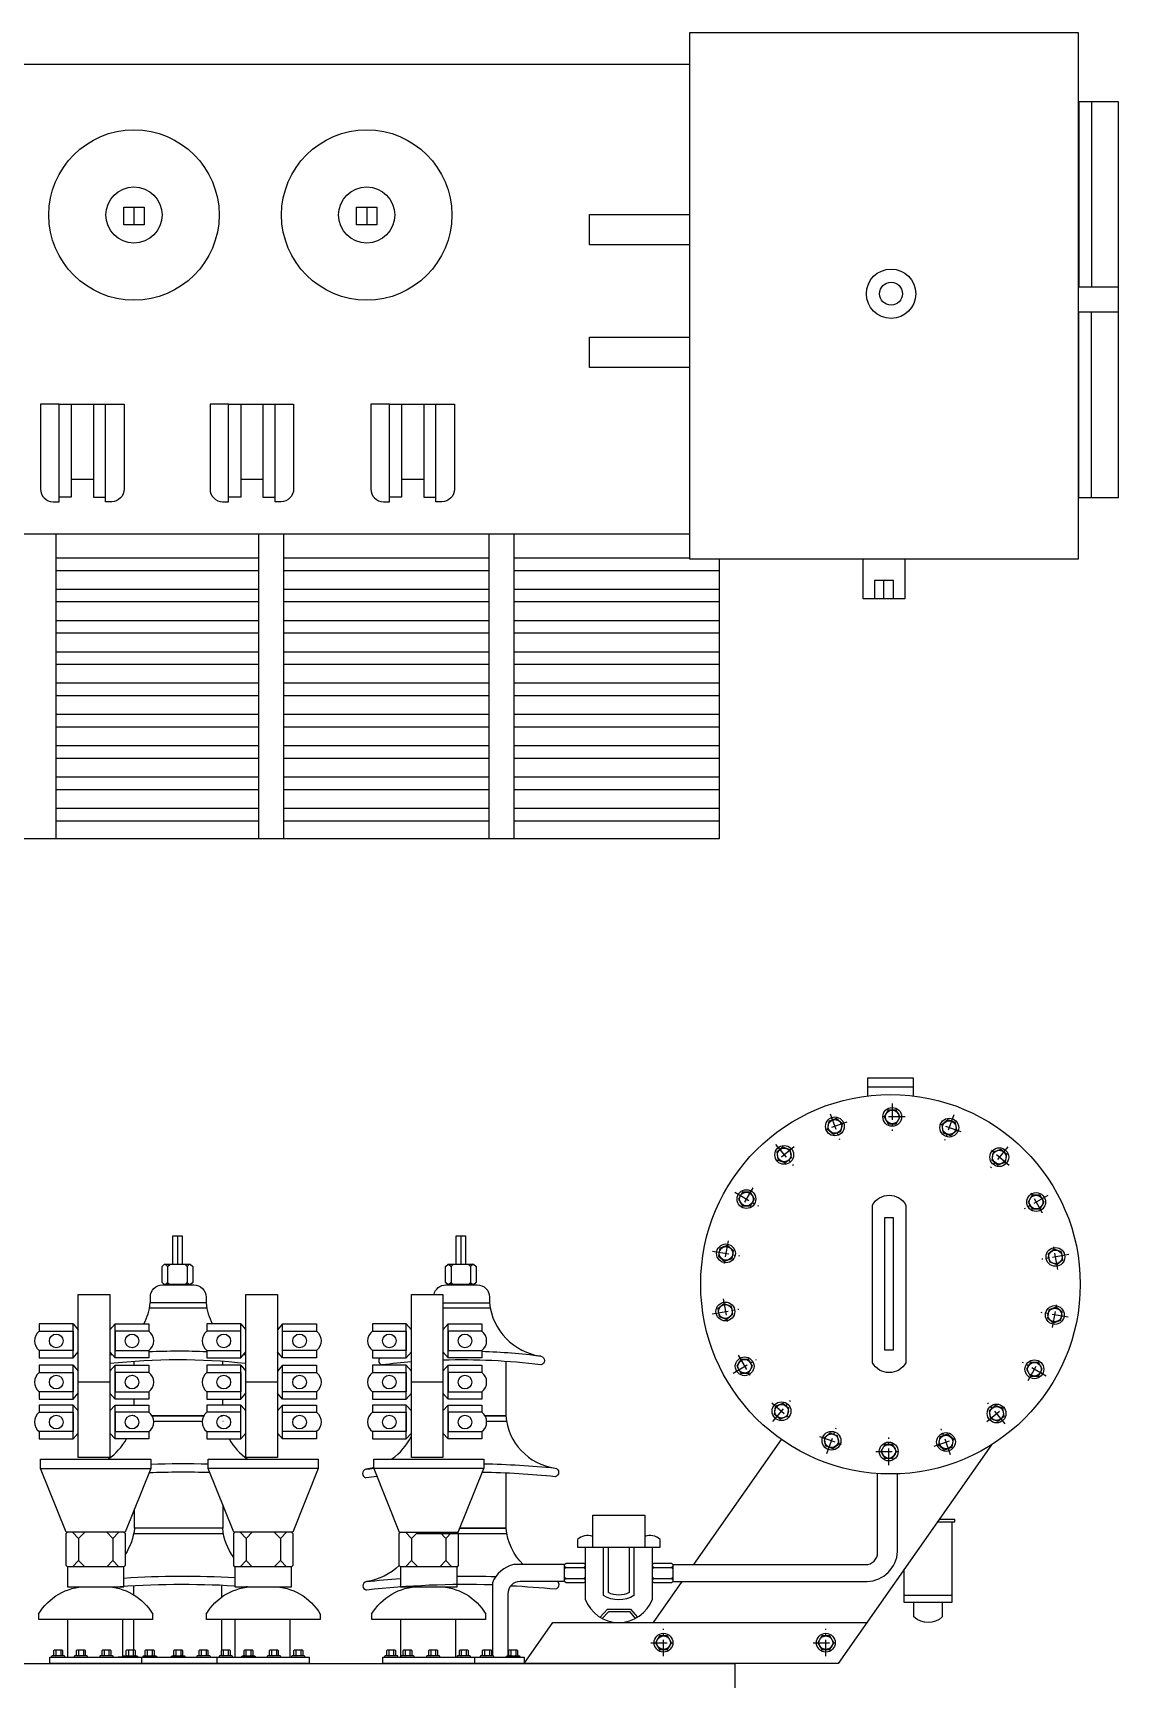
# Model space of a CAD drawing. Header units: millimetres. Extents: x 20927 to 53748, y 38421 to 54891.
# Drawn here: x 36371 to 37422, y 40351 to 41946 of the extents above; entities that cross this region are included whole.
import ezdxf

# ---------------------------------------------------------------- set-up
doc = ezdxf.new("R2010")
doc.units = ezdxf.units.MM
doc.linetypes.add('CENTERX2', pattern=[101.6, 63.5, -12.7, 12.7, -12.7])
doc.layers.add('DETAIL', color=4, linetype='Continuous')
doc.layers.add('TRANS', color=2, linetype='Continuous')

msp = doc.modelspace()

# ---------------------------------------------------------------- linework, layer by layer
at = {"layer": 'DETAIL', "ltscale": 0.25}
for p, q in [((37383.8, 41879.5), (37383.8, 41699.6)), ((37396, 41879.5), (37396, 41699.6)), ((37421.7, 41699.6), (37383.3, 41699.6)), ((37421.7, 41675.4), (37383.3, 41675.4)), ((37383.8, 41495.5), (37383.8, 41675.4)), ((37396, 41495.5), (37396, 41675.4)), ((36396, 41586.5), (36441, 41586.5)), ((36560.1, 41586.5), (36605.2, 41586.5)), ((36715.9, 41586.5), (36760.9, 41586.5)), ((36393.3, 41165.4), (36393.3, 41460.7)), ((36589.5, 41165.4), (36589.5, 41460.7)), ((36613.8, 41165.4), (36613.8, 41460.7)), ((36812.4, 41165.4), (36812.4, 41460.7)), ((36836.7, 41165.4), (36836.7, 41460.7)), ((36393.3, 41437.5), (36589.5, 41437.5)), ((36613.8, 41437.5), (36812.4, 41437.5)), ((36836.7, 41437.5), (37006.6, 41437.5)), ((36393.3, 41425.4), (36589.5, 41425.4)), ((36613.8, 41425.4), (36812.4, 41425.4)), ((36836.7, 41425.4), (37035.2, 41425.4)), ((37194.9, 41397.8), (37194.9, 41415.6)), ((36393.3, 41407.2), (36589.5, 41407.2)), ((36393.3, 41395.1), (36589.5, 41395.1)), ((36613.8, 41407.2), (36812.4, 41407.2)), ((36613.8, 41395.1), (36812.4, 41395.1)), ((36836.7, 41407.2), (37035.2, 41407.2)), ((36836.7, 41395.1), (37035.2, 41395.1)), ((36393.3, 41376.9), (36589.5, 41376.9)), ((36393.3, 41364.8), (36589.5, 41364.8)), ((36613.8, 41376.9), (36812.4, 41376.9)), ((36613.8, 41364.8), (36812.4, 41364.8)), ((36836.7, 41376.9), (37035.2, 41376.9)), ((36836.7, 41364.8), (37035.2, 41364.8)), ((36393.3, 41346.6), (36589.5, 41346.6)), ((36613.8, 41346.6), (36812.4, 41346.6)), ((36836.7, 41346.6), (37035.2, 41346.6)), ((36393.3, 41334.5), (36589.5, 41334.5)), ((36613.8, 41334.5), (36812.4, 41334.5)), ((36836.7, 41334.5), (37035.2, 41334.5)), ((36393.3, 41316.3), (36589.5, 41316.3)), ((36613.8, 41316.3), (36812.4, 41316.3)), ((36836.7, 41316.3), (37035.2, 41316.3)), ((36393.3, 41304.1), (36589.5, 41304.1)), ((36613.8, 41304.1), (36812.4, 41304.1)), ((36836.7, 41304.1), (37035.2, 41304.1)), ((36393.3, 41286), (36589.5, 41286)), ((36613.8, 41286), (36812.4, 41286)), ((36836.7, 41286), (37035.2, 41286)), ((36393.3, 41273.8), (36589.5, 41273.8)), ((36613.8, 41273.8), (36812.4, 41273.8)), ((36836.7, 41273.8), (37035.2, 41273.8)), ((36393.3, 41255.6), (36589.5, 41255.6)), ((36613.8, 41255.6), (36812.4, 41255.6)), ((36836.7, 41255.6), (37035.2, 41255.6)), ((36393.3, 41243.5), (36589.5, 41243.5)), ((36613.8, 41243.5), (36812.4, 41243.5)), ((36836.7, 41243.5), (37035.2, 41243.5)), ((36393.3, 41225.3), (36589.5, 41225.3)), ((36613.8, 41225.3), (36812.4, 41225.3)), ((36836.7, 41225.3), (37035.2, 41225.3)), ((36393.3, 41213.2), (36589.5, 41213.2)), ((36613.8, 41213.2), (36812.4, 41213.2)), ((36836.7, 41213.2), (37035.2, 41213.2)), ((36393.3, 41195), (36589.5, 41195)), ((36613.8, 41195), (36812.4, 41195)), ((36836.7, 41195), (37035.2, 41195)), ((36393.3, 41182.9), (36589.5, 41182.9)), ((36613.8, 41182.9), (36812.4, 41182.9)), ((36836.7, 41182.9), (37035.2, 41182.9)), ((36409.6, 40695.4), (36414.6, 40689.8)), ((36450.2, 40695.4), (36445.2, 40689.8)), ((36571.9, 40695.4), (36576.9, 40689.8)), ((36612.5, 40695.4), (36607.5, 40689.8)), ((36732.1, 40695.4), (36737.2, 40689.8)), ((36772.8, 40695.4), (36767.7, 40689.8)), ((36409.6, 40662.7), (36414.6, 40668.3)), ((36450.2, 40662.7), (36445.2, 40668.3)), ((36571.9, 40662.7), (36576.9, 40668.3)), ((36612.5, 40662.7), (36607.5, 40668.3)), ((36732.1, 40662.7), (36737.2, 40668.3)), ((36772.8, 40662.7), (36767.7, 40668.3)), ((36409.6, 40655.5), (36414.6, 40649.8)), ((36450.2, 40655.5), (36445.2, 40649.8)), ((36571.9, 40655.5), (36576.9, 40649.8)), ((36612.5, 40655.5), (36607.5, 40649.8)), ((36732.1, 40655.5), (36737.2, 40649.8)), ((36772.8, 40655.5), (36767.7, 40649.8)), ((36409.6, 40622.7), (36414.6, 40628.4)), ((36445.2, 40639.1), (36414.6, 40639.1)), ((36450.2, 40622.7), (36445.2, 40628.4)), ((36571.9, 40622.7), (36576.9, 40628.4)), ((36607.5, 40639.1), (36576.9, 40639.1)), ((36612.5, 40622.7), (36607.5, 40628.4)), ((36732.1, 40622.7), (36737.2, 40628.4)), ((36767.7, 40639.1), (36737.2, 40639.1)), ((36772.8, 40622.7), (36767.7, 40628.4)), ((36409.6, 40616.9), (36414.6, 40611.2)), ((36450.2, 40616.9), (36445.2, 40611.2)), ((36571.9, 40616.9), (36576.9, 40611.2)), ((36612.5, 40616.9), (36607.5, 40611.2)), ((36732.1, 40616.9), (36737.2, 40611.2)), ((36772.8, 40616.9), (36767.7, 40611.2)), ((36409.6, 40584.1), (36414.6, 40589.8)), ((36450.2, 40584.1), (36445.2, 40589.8)), ((36571.9, 40584.1), (36576.9, 40589.8)), ((36612.5, 40584.1), (36607.5, 40589.8)), ((36732.1, 40584.1), (36737.2, 40589.8)), ((36772.8, 40584.1), (36767.7, 40589.8)), ((37010.8, 40462.3), (37095.6, 40583.4)), ((36378.1, 40555.4), (36378.1, 40564.6)), ((36378.1, 40564.6), (36484.7, 40564.6)), ((36484.7, 40564.6), (36484.7, 40555.4)), ((36467.9, 40441.7), (36467.9, 40433.3)), ((36553.4, 40442.2), (36553.4, 40430.8)), ((36742.4, 40441.7), (36742.4, 40440.8)), ((36971.6, 40406.3), (36999.3, 40446)), ((36404, 40409.1), (36404, 40372.9)), ((36457.3, 40409.1), (36457.3, 40372.9)), ((36467.9, 40409.2), (36467.9, 40379.7)), ((36553.4, 40409.2), (36553.4, 40379.3)), ((36566.3, 40409.1), (36566.3, 40372.9)), ((36619.6, 40409.1), (36619.6, 40372.9)), ((36726.6, 40409.1), (36726.6, 40372.9)), ((36779.9, 40409.1), (36779.9, 40372.9)), ((36549.2, 40366.5), (36549.2, 40372.6))]:
    msp.add_line(p, q, dxfattribs=at)
at = {"layer": 'DETAIL', "color": 241, "ltscale": 0.25}
for p, q in [((36468.5, 41777.3), (36468.5, 41760)), ((36693.9, 41777.3), (36693.9, 41760)), ((37179.2, 40925.1), (37223.1, 40925.1)), ((36510.6, 40780.9), (36510.6, 40753.4)), ((36785.1, 40780.9), (36785.1, 40753.4)), ((36501.1, 40751.1), (36503.5, 40753.4)), ((36520.1, 40751.1), (36517.7, 40753.4)), ((36775.6, 40751.1), (36778, 40753.4)), ((36794.6, 40751.1), (36792.2, 40753.4)), ((36501.1, 40735.7), (36503.5, 40733.3)), ((36520.1, 40735.7), (36517.7, 40733.3)), ((36775.6, 40735.7), (36778, 40733.3)), ((36794.6, 40735.7), (36792.2, 40733.3)), ((36571.9, 40688.4), (36539.1, 40688.4)), ((36571.9, 40669.7), (36571.9, 40688.4)), ((36612.5, 40688.4), (36645.2, 40688.4)), ((36612.5, 40669.7), (36612.5, 40688.4)), ((36539.1, 40669.7), (36571.9, 40669.7)), ((36645.2, 40669.7), (36612.5, 40669.7)), ((36612.5, 40648.5), (36645.2, 40648.5)), ((36612.5, 40629.7), (36612.5, 40648.5)), ((36645.2, 40629.7), (36612.5, 40629.7)), ((36571.9, 40609.9), (36539.1, 40609.9)), ((36571.9, 40591.1), (36571.9, 40609.9)), ((36612.5, 40609.9), (36645.2, 40609.9)), ((36612.5, 40591.1), (36612.5, 40609.9)), ((36539.1, 40591.1), (36571.9, 40591.1)), ((36645.2, 40591.1), (36612.5, 40591.1)), ((36414.8, 40466.2), (36420.8, 40460.2)), ((36448, 40466.2), (36442.1, 40460.2)), ((36577.1, 40466.2), (36571.2, 40460.2)), ((36610.3, 40466.2), (36604.4, 40460.2)), ((36737.4, 40466.2), (36743.3, 40460.2)), ((36770.5, 40466.2), (36764.6, 40460.2)), ((36887, 40459.5), (36904.1, 40459.5)), ((36972.1, 40459.5), (36970.7, 40460.8)), ((36989.2, 40459.5), (36990.5, 40458.1)), ((36887, 40448.8), (36904.1, 40448.8)), ((36972.1, 40448.8), (36970.7, 40450.1)), ((36989.2, 40448.8), (36990.5, 40450.1)), ((37260.8, 40432.3), (37214.6, 40432.3)), ((36392.7, 40379.1), (36392.7, 40374.4)), ((36397.5, 40379.1), (36397.5, 40374.4)), ((36414.7, 40379.1), (36414.7, 40374.4)), ((36419.5, 40379.1), (36419.5, 40374.4)), ((36439.5, 40379.1), (36439.5, 40374.4)), ((36444.2, 40379.1), (36444.2, 40374.4)), ((36467.7, 40379.1), (36467.7, 40374.4)), ((36481.4, 40379.1), (36481.4, 40374.4)), ((36486.1, 40379.1), (36486.1, 40374.4)), ((36509, 40379.1), (36509.6, 40379.7)), ((36509, 40374.4), (36509.6, 40373.8)), ((36513.8, 40379.1), (36513.2, 40379.7)), ((36513.8, 40374.4), (36513.2, 40373.8)), ((36533.6, 40379.1), (36533.6, 40374.4)), ((36538.3, 40379.1), (36538.3, 40374.4)), ((36555, 40379.1), (36555, 40374.4)), ((36559.8, 40379.1), (36559.8, 40374.4)), ((36577, 40379.1), (36577, 40374.4)), ((36581.8, 40379.1), (36581.8, 40374.4)), ((36601.7, 40379.1), (36601.7, 40374.4)), ((36606.5, 40379.1), (36606.5, 40374.4)), ((36625.3, 40379.1), (36625.3, 40374.4)), ((36630, 40379.1), (36630, 40374.4)), ((36715.3, 40379.1), (36715.3, 40374.4)), ((36720, 40379.1), (36720, 40374.4)), ((36731.1, 40379.1), (36731.7, 40379.7)), ((36731.1, 40374.4), (36731.7, 40373.8)), ((36735.8, 40379.1), (36735.3, 40379.7)), ((36735.8, 40374.4), (36735.3, 40373.8)), ((36755.9, 40379.1), (36755.9, 40374.4)), ((36760.6, 40379.1), (36760.6, 40374.4)), ((36785.5, 40379.1), (36785.5, 40374.4)), ((36790.3, 40379.1), (36790.3, 40374.4)), ((36808.1, 40379.1), (36808.1, 40374.4)), ((36812.8, 40379.1), (36812.8, 40374.4)), ((36833.6, 40379.1), (36834.1, 40379.7)), ((36833.6, 40374.4), (36834.1, 40373.8)), ((36838.3, 40379.1), (36837.7, 40379.7)), ((36838.3, 40374.4), (36837.7, 40373.8))]:
    msp.add_line(p, q, dxfattribs=at)
at = {"layer": 'DETAIL', "color": 241, "linetype": 'CENTERX2', "ltscale": 0.25}
for p, q in [((37202.9, 40909.1), (37202.9, 40882.6)), ((37159, 40891), (37136.1, 40882.7)), ((37142.9, 40899.1), (37151.9, 40874.2)), ((37215.3, 40896), (37190.9, 40896)), ((37269.8, 40881.4), (37247, 40889.7)), ((37262.7, 40897.9), (37253.6, 40873)), ((37089.9, 40869.2), (37107, 40848.9)), ((37107.8, 40867.1), (37089.2, 40851.5)), ((37316.1, 40849), (37297.5, 40864.6)), ((37315, 40867), (37298, 40846.7)), ((37050.4, 40823), (37073.3, 40809.7)), ((37067.9, 40827.2), (37055.7, 40806.1)), ((37353.7, 40820), (37330.7, 40806.8)), ((37348.5, 40802.8), (37336.4, 40823.8)), ((37044, 40776), (37039.8, 40752)), ((37363.2, 40748.2), (37359, 40772.2)), ((37029, 40766), (37055.1, 40761.4)), ((37373.9, 40762.7), (37347.8, 40758.1)), ((37028.4, 40705.2), (37054.5, 40709.8)), ((37039.2, 40719.7), (37043.4, 40695.7)), ((37358.3, 40691.9), (37362.5, 40715.9)), ((37373.3, 40701.9), (37347.2, 40706.5)), ((37048.7, 40647.9), (37071.6, 40661.1)), ((37053.8, 40665.1), (37066, 40644.1)), ((37334.5, 40640.7), (37346.6, 40661.8)), ((37352, 40644.9), (37329, 40658.2)), ((37086.2, 40618.9), (37104.8, 40603.3)), ((37087.3, 40600.9), (37104.3, 40621.2)), ((37294.5, 40600.8), (37313.2, 40616.4)), ((37312.4, 40598.7), (37295.4, 40619)), ((37132.5, 40586.5), (37155.4, 40578.2)), ((37139.7, 40570), (37148.7, 40594.9)), ((37199.5, 40558.8), (37199.5, 40585.3)), ((37243.4, 40576.9), (37266.2, 40585.2)), ((37259.5, 40568.8), (37250.4, 40593.7)), ((37187.1, 40571.9), (37211.4, 40571.9)), ((36981.4, 40373.6), (36981.4, 40400.1)), ((37138.6, 40373.6), (37138.6, 40400.1)), ((36969, 40386.7), (36993.3, 40386.7)), ((37126.2, 40386.7), (37150.5, 40386.7))]:
    msp.add_line(p, q, dxfattribs=at)
at = {"layer": 'DETAIL', "ltscale": 0.25}
for points in [[(37383.3, 41946), (37006.6, 41946), (37006.6, 41436.6), (37383.3, 41436.6)], [(37195.9, 40798.5), (37203.9, 40798.5), (37203.9, 40669.9), (37195.9, 40669.9)], [(36414.6, 40723.9), (36445.2, 40723.9), (36445.2, 40566.2), (36414.6, 40566.2)], [(36576.9, 40723.9), (36607.5, 40723.9), (36607.5, 40566.2), (36576.9, 40566.2)], [(36737.2, 40723.9), (36767.7, 40723.9), (36767.7, 40566.2), (36737.2, 40566.2)], [(36450.2, 40669.7), (36482.9, 40669.7), (36482.9, 40662.7), (36450.2, 40662.7), (36450.2, 40695.4), (36482.9, 40695.4), (36482.9, 40688.4), (36450.2, 40688.4)], [(36732.1, 40688.4), (36732.1, 40669.7), (36699.4, 40669.7), (36699.4, 40662.7), (36732.1, 40662.7), (36732.1, 40695.4), (36699.4, 40695.4), (36699.4, 40688.4)], [(36772.8, 40669.7), (36805.5, 40669.7), (36805.5, 40662.7), (36772.8, 40662.7), (36772.8, 40695.4), (36805.5, 40695.4), (36805.5, 40688.4), (36772.8, 40688.4)], [(36450.2, 40629.7), (36482.9, 40629.7), (36482.9, 40622.7), (36450.2, 40622.7), (36450.2, 40655.5), (36482.9, 40655.5), (36482.9, 40648.5), (36450.2, 40648.5)], [(36571.9, 40629.7), (36539.1, 40629.7), (36539.1, 40622.7), (36571.9, 40622.7), (36571.9, 40655.5), (36539.1, 40655.5), (36539.1, 40648.5), (36571.9, 40648.5)], [(36732.1, 40629.7), (36699.4, 40629.7), (36699.4, 40622.7), (36732.1, 40622.7), (36732.1, 40655.5), (36699.4, 40655.5), (36699.4, 40648.5), (36732.1, 40648.5)], [(36772.8, 40629.7), (36805.5, 40629.7), (36805.5, 40622.7), (36772.8, 40622.7), (36772.8, 40655.5), (36805.5, 40655.5), (36805.5, 40648.5), (36772.8, 40648.5)], [(36450.2, 40591.1), (36482.9, 40591.1), (36482.9, 40584.1), (36450.2, 40584.1), (36450.2, 40616.9), (36482.9, 40616.9), (36482.9, 40609.9), (36450.2, 40609.9)], [(36732.1, 40609.9), (36732.1, 40591.1), (36699.4, 40591.1), (36699.4, 40584.1), (36732.1, 40584.1), (36732.1, 40616.9), (36699.4, 40616.9), (36699.4, 40609.9)], [(36772.8, 40591.1), (36805.5, 40591.1), (36805.5, 40584.1), (36772.8, 40584.1), (36772.8, 40616.9), (36805.5, 40616.9), (36805.5, 40609.9), (36772.8, 40609.9)], [(36378.1, 40555.4), (36484.7, 40555.4), (36460, 40493.6), (36402.8, 40493.6)], [(36638.2, 40366.5), (36387, 40366.5), (36387, 40372.6), (36638.2, 40372.6)]]:
    msp.add_lwpolyline(points, close=True, dxfattribs=at)
at = {"layer": 'DETAIL', "color": 241, "ltscale": 0.25}
for points in [[(36458.7, 41777.3), (36478.4, 41777.3), (36478.4, 41760), (36458.7, 41760)], [(36684.1, 41777.3), (36703.8, 41777.3), (36703.8, 41760), (36684.1, 41760)], [(37199, 40902.6), (37195.2, 40896), (37199, 40889.3), (37206.7, 40889.3), (37210.5, 40896), (37206.7, 40902.6)], [(37141.5, 40891.7), (37140.1, 40884.2), (37146, 40879.2), (37153.2, 40881.9), (37154.6, 40889.4), (37148.7, 40894.3)], [(37256.9, 40893.2), (37251, 40888.2), (37252.3, 40880.7), (37259.5, 40878.1), (37265.4, 40883), (37264.1, 40890.6)], [(37091.1, 40861.8), (37092.4, 40854.2), (37099.7, 40851.6), (37105.5, 40856.5), (37104.2, 40864.1), (37097, 40866.7)], [(37308, 40864.5), (37300.8, 40861.9), (37299.4, 40854.4), (37305.3, 40849.4), (37312.5, 40852), (37313.8, 40859.6)], [(37054, 40816.4), (37057.9, 40809.8), (37065.5, 40809.8), (37069.4, 40816.4), (37065.5, 40823.1), (37057.9, 40823.1)], [(37346.2, 40820.1), (37338.5, 40820.1), (37334.7, 40813.5), (37338.5, 40806.8), (37346.2, 40806.8), (37350, 40813.5)], [(37034.7, 40761.1), (37040.6, 40756.2), (37047.8, 40758.8), (37049.1, 40766.4), (37043.2, 40771.3), (37036, 40768.7)], [(37366.9, 40765.3), (37359.7, 40768), (37353.8, 40763), (37355.2, 40755.5), (37362.4, 40752.9), (37368.2, 40757.8)], [(37035.4, 40702.6), (37042.6, 40699.9), (37048.5, 40704.9), (37047.2, 40712.4), (37040, 40715), (37034.1, 40710.1)], [(37367.6, 40706.8), (37361.8, 40711.7), (37354.6, 40709.1), (37353.2, 40701.5), (37359.1, 40696.6), (37366.3, 40699.2)], [(37056.2, 40647.8), (37063.8, 40647.8), (37067.7, 40654.4), (37063.8, 40661), (37056.2, 40661), (37052.3, 40654.4)], [(37348.3, 40651.5), (37344.5, 40658.1), (37336.8, 40658.1), (37333, 40651.5), (37336.8, 40644.8), (37344.5, 40644.8)], [(37094.4, 40603.4), (37101.6, 40606), (37102.9, 40613.5), (37097, 40618.5), (37089.8, 40615.8), (37088.5, 40608.3)], [(37311.2, 40606.1), (37309.9, 40613.7), (37302.7, 40616.3), (37296.8, 40611.3), (37298.1, 40603.8), (37305.3, 40601.2)], [(36485.9, 40606.4), (36536.1, 40606.4)], [(37145.5, 40574.7), (37151.4, 40579.6), (37150, 40587.2), (37142.8, 40589.8), (37136.9, 40584.9), (37138.3, 40577.3)], [(37260.9, 40576.2), (37262.2, 40583.7), (37256.3, 40588.7), (37249.1, 40586), (37247.8, 40578.5), (37253.7, 40573.6)], [(36647, 40555.4), (36540.4, 40555.4), (36540.4, 40564.6), (36647, 40564.6)], [(37203.3, 40565.3), (37207.1, 40571.9), (37203.3, 40578.6), (37195.6, 40578.6), (37191.8, 40571.9), (37195.6, 40565.3)], [(36985.2, 40380.1), (36989.1, 40386.7), (36985.2, 40393.3), (36977.6, 40393.3), (36973.7, 40386.7), (36977.6, 40380.1)], [(37142.4, 40380.1), (37146.2, 40386.7), (37142.4, 40393.3), (37134.7, 40393.3), (37130.9, 40386.7), (37134.7, 40380.1)]]:
    msp.add_lwpolyline(points, close=True, dxfattribs=at)
at = {"layer": 'DETAIL', "ltscale": 0.25}
for points in [[(37006.6, 41740.8), (36909.6, 41740.8), (36909.6, 41770.2), (37006.6, 41770.2)], [(37006.6, 41621.8), (36909.6, 41621.8), (36909.6, 41651.3), (37006.6, 41651.3)], [(36407.8, 41586.5), (36407.8, 41496.2), (36396, 41496.2)], [(36429.2, 41586.5), (36429.2, 41496.2), (36441, 41496.2)], [(36572, 41586.5), (36572, 41496.2), (36560.1, 41496.2)], [(36593.3, 41586.5), (36593.3, 41496.2), (36605.2, 41496.2)], [(36727.7, 41586.5), (36727.7, 41496.2), (36715.9, 41496.2)], [(36749.1, 41586.5), (36749.1, 41496.2), (36760.9, 41496.2)], [(36407.8, 41513.6), (36429.2, 41513.6)], [(36572, 41513.6), (36593.3, 41513.6)], [(36727.7, 41513.6), (36749.1, 41513.6)], [(37215, 41436.6), (37215, 41397.8), (37174.9, 41397.8), (37174.9, 41436.6)], [(37204, 41397.8), (37204, 41415.6), (37185.9, 41415.6), (37185.9, 41397.8)], [(36506, 40753.4), (36506, 40780.9), (36515.2, 40780.9), (36515.2, 40753.4)], [(36780.5, 40753.4), (36780.5, 40780.9), (36789.7, 40780.9), (36789.7, 40753.4)], [(36498.2, 40733.3), (36495.8, 40735.7), (36495.8, 40751.1), (36498.2, 40753.4), (36523, 40753.4), (36525.4, 40751.1), (36525.4, 40735.7), (36523, 40733.3)], [(36772.7, 40733.3), (36770.3, 40735.7), (36770.3, 40751.1), (36772.7, 40753.4), (36797.5, 40753.4), (36799.9, 40751.1), (36799.9, 40735.7), (36797.5, 40733.3)], [(36523, 40733.6), (36498.2, 40733.6)], [(36797.5, 40733.6), (36772.7, 40733.6)], [(36468.6, 40655.5), (36468.6, 40659.2)], [(36554.1, 40659.2), (36554.1, 40655.5)], [(36468.6, 40616.9), (36468.6, 40622.7)], [(36554.1, 40622.7), (36554.1, 40616.9)], [(36554.1, 40606.9), (36554.1, 40606.4), (36552.7, 40606.4), (36554.1, 40606.4)], [(36700.7, 40555.4), (36725.4, 40493.6), (36782.5, 40493.6), (36807.3, 40555.4), (36700.7, 40555.4), (36700.7, 40564.6), (36807.3, 40564.6), (36807.3, 40555.4)], [(37299, 40578.3), (37150.7, 40366.5), (36709.5, 40366.5), (36709.5, 40372.6), (36846.4, 40372.6), (36846.4, 40366.5), (36874.3, 40406.3), (37178.6, 40406.3)], [(36647, 40555.4), (36622.3, 40493.6), (36565.1, 40493.6), (36540.4, 40555.4)], [(36554.5, 40520.1), (36554.5, 40497.6), (36469, 40497.6), (36469, 40516.3)], [(36458.8, 40493.6), (36460, 40492.4), (36460, 40461.4), (36458.8, 40460.2), (36404, 40460.2), (36402.8, 40461.4), (36402.8, 40492.4), (36404, 40493.6)], [(36621.1, 40493.6), (36622.3, 40492.4), (36622.3, 40461.4), (36621.1, 40460.2), (36566.3, 40460.2), (36565.1, 40461.4), (36565.1, 40492.4), (36566.3, 40493.6)], [(36781.4, 40493.6), (36782.5, 40492.4), (36782.5, 40461.4), (36781.4, 40460.2), (36726.6, 40460.2), (36725.4, 40461.4), (36725.4, 40492.4), (36726.6, 40493.6)], [(36404, 40460.2), (36404, 40440.9), (36458.8, 40440.9), (36458.8, 40460.2)], [(36566.3, 40460.2), (36566.3, 40440.9), (36621.1, 40440.9), (36621.1, 40460.2)], [(36726.6, 40460.2), (36726.6, 40440.9), (36781.4, 40440.9), (36781.4, 40460.2)], [(36486.4, 40414.7), (36486.4, 40409.2), (36376.4, 40409.2), (36376.4, 40414.7)], [(36648.7, 40414.7), (36648.7, 40409.2), (36538.7, 40409.2), (36538.7, 40414.7)], [(36809, 40414.7), (36809, 40409.2), (36699, 40409.2), (36699, 40414.7)], [(36475.9, 40372.6), (36475.9, 40366.5)], [(36798.4, 40372.6), (36798.4, 40366.5)]]:
    msp.add_lwpolyline(points, dxfattribs=at)
at = {"layer": 'DETAIL', "color": 241, "ltscale": 0.25}
for points in [[(36396, 41586.5), (36378, 41586.5), (36378, 41504.1, 0.414214), (36390.2, 41491.9), (36396, 41491.9)], [(36441, 41586.5), (36459, 41586.5), (36459, 41504.1, -0.414214), (36446.9, 41491.9), (36441, 41491.9)], [(36560.1, 41586.5), (36542.2, 41586.5), (36542.2, 41504.1, 0.414214), (36554.3, 41491.9), (36560.1, 41491.9)], [(36605.2, 41586.5), (36623.1, 41586.5), (36623.1, 41504.1, -0.414214), (36611, 41491.9), (36605.2, 41491.9)], [(36715.9, 41586.5), (36697.9, 41586.5), (36697.9, 41504.1, 0.414214), (36710.1, 41491.9), (36715.9, 41491.9)], [(36760.9, 41586.5), (36778.9, 41586.5), (36778.9, 41504.1, -0.414214), (36766.8, 41491.9), (36760.9, 41491.9)], [(36389.2, 40373.8, 1.027334), (36389.2, 40372.6), (36401, 40372.6, 1.027334), (36401, 40373.8)], [(36411.2, 40373.8, 1.027334), (36411.2, 40372.6), (36423, 40372.6, 1.027334), (36423, 40373.8)], [(36435.9, 40372.6), (36447.7, 40372.6, 1.027334), (36447.7, 40373.8), (36435.9, 40373.8, 1.027334)], [(36489.7, 40372.6), (36477.8, 40372.6, -1.027334), (36477.8, 40373.8), (36489.7, 40373.8, -1.027334)], [(36517.3, 40372.6), (36505.5, 40372.6, -1.027334), (36505.5, 40373.8), (36517.3, 40373.8, -1.027334)], [(36530, 40372.6), (36541.9, 40372.6, 1.027334), (36541.9, 40373.8), (36530, 40373.8, 1.027334)], [(36585.3, 40372.6), (36573.5, 40372.6, -1.027334), (36573.5, 40373.8), (36585.3, 40373.8, -1.027334)], [(36598.2, 40372.6), (36610, 40372.6, 1.027334), (36610, 40373.8), (36598.2, 40373.8, 1.027334)], [(36621.7, 40372.6), (36633.5, 40372.6, 1.027334), (36633.5, 40373.8), (36621.7, 40373.8, 1.027334)], [(36711.8, 40372.6), (36723.6, 40372.6, 1.027334), (36723.6, 40373.8), (36711.8, 40373.8, 1.027334)], [(36739.4, 40373.8), (36727.6, 40373.8, 1.027334), (36727.6, 40372.6), (36739.4, 40372.6, 1.027334)], [(36804.5, 40373.8, 1.027334), (36804.5, 40372.6), (36816.4, 40372.6, 1.027334), (36816.4, 40373.8)], [(36830, 40373.8), (36841.8, 40373.8, -1.027334), (36841.8, 40372.6), (36830, 40372.6, -1.027334)]]:
    msp.add_lwpolyline(points, format="xyb", close=True, dxfattribs=at)
for points in [[(37179.2, 40916.5), (37179.2, 40933.9), (37223.1, 40933.9), (37223.1, 40916.5)], [(36498.8, 40753.4), (36501.1, 40751.1), (36501.1, 40735.7), (36498.8, 40733.3)], [(36522.4, 40753.4), (36520.1, 40751.1), (36520.1, 40735.7), (36522.4, 40733.3)], [(36773.3, 40753.4), (36775.6, 40751.1), (36775.6, 40735.7), (36773.3, 40733.3)], [(36796.9, 40753.4), (36794.6, 40751.1), (36794.6, 40735.7), (36796.9, 40733.3)], [(36539.1, 40710.7), (36483.6, 40710.7)], [(36813.6, 40710.7), (36767.7, 40710.7)], [(36468.6, 40606.7), (36468.6, 40606.4), (36469.4, 40606.4), (36468.6, 40606.4)], [(36487.5, 40601.4), (36534.5, 40601.4)], [(36554.7, 40601.4), (36554.9, 40601.4)], [(36810.1, 40601.4), (36829.4, 40601.4)], [(36912.8, 40479.3), (36912.8, 40510.1), (36963.3, 40510.1), (36963.3, 40479.3)], [(37260.8, 40503.6), (37260.8, 40425.6), (37214.6, 40425.6), (37214.6, 40457.8)], [(37246.6, 40503.6), (37263.5, 40503.6), (37263.5, 40505.9), (37248.3, 40505.9)], [(36420.8, 40493.6), (36414.8, 40487.7), (36408.9, 40493.6)], [(36414.8, 40487.7), (36414.8, 40466.2), (36408.9, 40460.2)], [(36442.1, 40493.6), (36448, 40487.7), (36453.9, 40493.6)], [(36448, 40487.7), (36448, 40466.2), (36453.9, 40460.2)], [(36468.2, 40492.5), (36555.3, 40492.5)], [(36571.2, 40493.6), (36577.1, 40487.7), (36583, 40493.6)], [(36577.1, 40487.7), (36577.1, 40466.2), (36583, 40460.2)], [(36604.4, 40493.6), (36610.3, 40487.7), (36616.2, 40493.6)], [(36610.3, 40487.7), (36610.3, 40466.2), (36616.2, 40460.2)], [(36743.3, 40493.6), (36737.4, 40487.7), (36731.5, 40493.6)], [(36737.4, 40487.7), (36737.4, 40466.2), (36731.5, 40460.2)], [(36742.7, 40492.5), (36829.8, 40492.5)], [(36764.6, 40493.6), (36770.5, 40487.7), (36776.5, 40493.6)], [(36770.5, 40487.7), (36770.5, 40466.2), (36776.5, 40460.2)], [(36905.4, 40446), (36904.1, 40444.6), (36887, 40444.6), (36885.6, 40446), (36885.6, 40462.3), (36887, 40463.7), (36904.1, 40463.7), (36905.4, 40462.3)], [(36885.6, 40460.8), (36887, 40459.5), (36885.6, 40458.1)], [(36905.4, 40458.1), (36904.1, 40459.5), (36905.4, 40460.8)], [(36970.7, 40462.3), (36972.1, 40463.7), (36989.2, 40463.7), (36990.5, 40462.3), (36990.5, 40446), (36989.2, 40444.6), (36972.1, 40444.6), (36970.7, 40446)], [(36970.7, 40458.1), (36972.1, 40459.5), (36989.2, 40459.5), (36990.5, 40460.8)], [(36885.6, 40450.1), (36887, 40448.8), (36885.6, 40447.5)], [(36905.4, 40450.1), (36904.1, 40448.8), (36905.4, 40447.5)], [(36970.7, 40447.5), (36972.1, 40448.8), (36989.2, 40448.8), (36990.5, 40447.5)], [(36919.9, 40411.4), (36927.3, 40419.3), (36949.4, 40419.3), (36956.1, 40411.3)], [(36921.6, 40409.7), (36928.3, 40416.9), (36948.3, 40416.9), (36954.3, 40409.8)], [(36391.5, 40373.8), (36390.9, 40374.4), (36390.9, 40379.1), (36391.5, 40379.7), (36398.7, 40379.7), (36399.3, 40379.1), (36399.3, 40374.4), (36398.7, 40373.8)], [(36392.2, 40379.7), (36392.7, 40379.1), (36393.3, 40379.7)], [(36392.2, 40373.8), (36392.7, 40374.4), (36393.3, 40373.8)], [(36398.1, 40379.7), (36397.5, 40379.1), (36396.9, 40379.7)], [(36398.1, 40373.8), (36397.5, 40374.4), (36396.9, 40373.8)], [(36413.5, 40373.8), (36412.9, 40374.4), (36412.9, 40379.1), (36413.5, 40379.7), (36420.7, 40379.7), (36421.3, 40379.1), (36421.3, 40374.4), (36420.7, 40373.8)], [(36414.2, 40379.7), (36414.7, 40379.1), (36415.3, 40379.7)], [(36414.2, 40373.8), (36414.7, 40374.4), (36415.3, 40373.8)], [(36420.1, 40379.7), (36419.5, 40379.1), (36418.9, 40379.7)], [(36420.1, 40373.8), (36419.5, 40374.4), (36418.9, 40373.8)], [(36438.2, 40373.8), (36437.6, 40374.4), (36437.6, 40379.1), (36438.2, 40379.7), (36445.5, 40379.7), (36446.1, 40379.1), (36446.1, 40374.4), (36445.5, 40373.8)], [(36438.9, 40379.7), (36439.5, 40379.1), (36440.1, 40379.7)], [(36438.9, 40373.8), (36439.5, 40374.4), (36440.1, 40373.8)], [(36444.8, 40379.7), (36444.2, 40379.1), (36443.6, 40379.7)], [(36444.8, 40373.8), (36444.2, 40374.4), (36443.6, 40373.8)], [(36461.7, 40373.8), (36461.1, 40374.4), (36461.1, 40379.1), (36461.7, 40379.7), (36469, 40379.7), (36469.6, 40379.1), (36469.6, 40374.4), (36469, 40373.8)], [(36462.6, 40379.7), (36463.2, 40379.1), (36463.2, 40374.4), (36462.6, 40373.8)], [(36467.1, 40379.7), (36467.7, 40379.1), (36468.3, 40379.7)], [(36467.1, 40373.8), (36467.7, 40374.4), (36468.3, 40373.8)], [(36480.1, 40373.8), (36479.5, 40374.4), (36479.5, 40379.1), (36480.1, 40379.7), (36487.4, 40379.7), (36488, 40379.1), (36488, 40374.4), (36487.4, 40373.8)], [(36480.8, 40379.7), (36481.4, 40379.1), (36482, 40379.7)], [(36480.8, 40373.8), (36481.4, 40374.4), (36482, 40373.8)], [(36486.7, 40379.7), (36486.1, 40379.1), (36485.5, 40379.7)], [(36486.7, 40373.8), (36486.1, 40374.4), (36485.5, 40373.8)], [(36507.8, 40373.8), (36507.2, 40374.4), (36507.2, 40379.1), (36507.8, 40379.7), (36515, 40379.7), (36515.6, 40379.1), (36515.6, 40374.4), (36515, 40373.8)], [(36508.4, 40379.7), (36509, 40379.1), (36509, 40374.4), (36508.4, 40373.8)], [(36514.4, 40379.7), (36513.8, 40379.1), (36513.8, 40374.4), (36514.4, 40373.8)], [(36532.3, 40373.8), (36531.7, 40374.4), (36531.7, 40379.1), (36532.3, 40379.7), (36539.6, 40379.7), (36540.2, 40379.1), (36540.2, 40374.4), (36539.6, 40373.8)], [(36533, 40379.7), (36533.6, 40379.1), (36534.2, 40379.7)], [(36533, 40373.8), (36533.6, 40374.4), (36534.2, 40373.8)], [(36538.9, 40379.7), (36538.3, 40379.1), (36537.7, 40379.7)], [(36538.9, 40373.8), (36538.3, 40374.4), (36537.7, 40373.8)], [(36553.8, 40373.8), (36553.2, 40374.4), (36553.2, 40379.1), (36553.8, 40379.7), (36561, 40379.7), (36561.6, 40379.1), (36561.6, 40374.4), (36561, 40373.8)], [(36554.4, 40379.7), (36555, 40379.1), (36555.6, 40379.7)], [(36554.4, 40373.8), (36555, 40374.4), (36555.6, 40373.8)], [(36560.4, 40379.7), (36559.8, 40379.1), (36559.2, 40379.7)], [(36560.4, 40373.8), (36559.8, 40374.4), (36559.2, 40373.8)], [(36575.8, 40373.8), (36575.2, 40374.4), (36575.2, 40379.1), (36575.8, 40379.7), (36583, 40379.7), (36583.6, 40379.1), (36583.6, 40374.4), (36583, 40373.8)], [(36576.4, 40379.7), (36577, 40379.1), (36577.6, 40379.7)], [(36576.4, 40373.8), (36577, 40374.4), (36577.6, 40373.8)], [(36582.4, 40379.7), (36581.8, 40379.1), (36581.2, 40379.7)], [(36582.4, 40373.8), (36581.8, 40374.4), (36581.2, 40373.8)], [(36600.5, 40373.8), (36599.9, 40374.4), (36599.9, 40379.1), (36600.5, 40379.7), (36607.8, 40379.7), (36608.3, 40379.1), (36608.3, 40374.4), (36607.8, 40373.8)], [(36601.2, 40379.7), (36601.7, 40379.1), (36602.3, 40379.7)], [(36601.2, 40373.8), (36601.7, 40374.4), (36602.3, 40373.8)], [(36607.1, 40379.7), (36606.5, 40379.1), (36605.9, 40379.7)], [(36607.1, 40373.8), (36606.5, 40374.4), (36605.9, 40373.8)], [(36624, 40373.8), (36623.4, 40374.4), (36623.4, 40379.1), (36624, 40379.7), (36631.3, 40379.7), (36631.9, 40379.1), (36631.9, 40374.4), (36631.3, 40373.8)], [(36624.7, 40379.7), (36625.3, 40379.1), (36625.8, 40379.7)], [(36624.7, 40373.8), (36625.3, 40374.4), (36625.8, 40373.8)], [(36630.6, 40379.7), (36630, 40379.1), (36629.4, 40379.7)], [(36630.6, 40373.8), (36630, 40374.4), (36629.4, 40373.8)], [(36714, 40373.8), (36713.5, 40374.4), (36713.5, 40379.1), (36714, 40379.7), (36721.3, 40379.7), (36721.9, 40379.1), (36721.9, 40374.4), (36721.3, 40373.8)], [(36714.7, 40379.7), (36715.3, 40379.1), (36715.9, 40379.7)], [(36714.7, 40373.8), (36715.3, 40374.4), (36715.9, 40373.8)], [(36720.6, 40379.7), (36720, 40379.1), (36719.5, 40379.7)], [(36720.6, 40373.8), (36720, 40374.4), (36719.5, 40373.8)], [(36729.8, 40373.8), (36729.2, 40374.4), (36729.2, 40379.1), (36729.8, 40379.7), (36737.1, 40379.7), (36737.7, 40379.1), (36737.7, 40374.4), (36737.1, 40373.8)], [(36730.5, 40379.7), (36731.1, 40379.1), (36731.1, 40374.4), (36730.5, 40373.8)], [(36736.4, 40379.7), (36735.8, 40379.1), (36735.8, 40374.4), (36736.4, 40373.8)], [(36754.6, 40373.8), (36754, 40374.4), (36754, 40379.1), (36754.6, 40379.7), (36761.9, 40379.7), (36762.5, 40379.1), (36762.5, 40374.4), (36761.9, 40373.8)], [(36755.3, 40379.7), (36755.9, 40379.1), (36756.4, 40379.7)], [(36755.3, 40373.8), (36755.9, 40374.4), (36756.4, 40373.8)], [(36761.2, 40379.7), (36760.6, 40379.1), (36760, 40379.7)], [(36761.2, 40373.8), (36760.6, 40374.4), (36760, 40373.8)], [(36784.3, 40373.8), (36783.7, 40374.4), (36783.7, 40379.1), (36784.3, 40379.7), (36791.5, 40379.7), (36792.1, 40379.1), (36792.1, 40374.4), (36791.5, 40373.8)], [(36784.9, 40379.7), (36785.5, 40379.1), (36786.1, 40379.7)], [(36784.9, 40373.8), (36785.5, 40374.4), (36786.1, 40373.8)], [(36790.9, 40379.7), (36790.3, 40379.1), (36789.7, 40379.7)], [(36790.9, 40373.8), (36790.3, 40374.4), (36789.7, 40373.8)], [(36806.8, 40373.8), (36806.2, 40374.4), (36806.2, 40379.1), (36806.8, 40379.7), (36814.1, 40379.7), (36814.7, 40379.1), (36814.7, 40374.4), (36814.1, 40373.8)], [(36807.5, 40379.7), (36808.1, 40379.1), (36808.7, 40379.7)], [(36807.5, 40373.8), (36808.1, 40374.4), (36808.7, 40373.8)], [(36813.4, 40379.7), (36812.8, 40379.1), (36812.2, 40379.7)], [(36813.4, 40373.8), (36812.8, 40374.4), (36812.2, 40373.8)], [(36832.3, 40373.8), (36831.7, 40374.4), (36831.7, 40379.1), (36832.3, 40379.7), (36839.6, 40379.7), (36840.1, 40379.1), (36840.1, 40374.4), (36839.6, 40373.8)], [(36833, 40379.7), (36833.6, 40379.1), (36833.6, 40374.4), (36833, 40373.8)], [(36838.9, 40379.7), (36838.3, 40379.1), (36838.3, 40374.4), (36838.9, 40373.8)]]:
    msp.add_lwpolyline(points, dxfattribs=at)
at = {"layer": 'DETAIL', "ltscale": 0.25}
for points in [[(37216, 40810.6), (37216, 40657.8, -0.592538), (37183.8, 40657.8), (37183.8, 40810.6, -0.592538)], [(36539.1, 40669.7), (36539.1, 40662.7), (36571.9, 40662.7), (36571.9, 40695.4), (36539.1, 40695.4), (36539.1, 40688.4, 0.489677)], [(36645.2, 40669.7), (36645.2, 40662.7), (36612.5, 40662.7), (36612.5, 40695.4), (36645.2, 40695.4), (36645.2, 40688.4, -0.489677)], [(36645.2, 40629.7), (36645.2, 40622.7), (36612.5, 40622.7), (36612.5, 40655.5), (36645.2, 40655.5), (36645.2, 40648.5, -0.489677)], [(36539.1, 40591.1), (36539.1, 40584.1), (36571.9, 40584.1), (36571.9, 40616.9), (36539.1, 40616.9), (36539.1, 40609.9, 0.489677)], [(36645.2, 40591.1), (36645.2, 40584.1), (36612.5, 40584.1), (36612.5, 40616.9), (36645.2, 40616.9), (36645.2, 40609.9, -0.489677)]]:
    msp.add_lwpolyline(points, format="xyb", close=True, dxfattribs=at)
for points in [[(36538.3, 40715.8), (36484.4, 40715.8), (36484.4, 40721.5, -0.414214), (36496.2, 40733.3), (36526.5, 40733.3, -0.414214), (36538.3, 40721.5), (36538.3, 40715.8, 0.091155), (36544.5, 40695.4)], [(36759.1, 40723.9, -0.354737), (36770.7, 40733.3), (36801, 40733.3, -0.414214), (36812.8, 40721.5), (36812.8, 40715.8)], [(36376.8, 40688.4), (36409.6, 40688.4), (36409.6, 40669.7), (36376.8, 40669.7), (36376.8, 40662.7), (36409.6, 40662.7), (36409.6, 40695.4), (36376.8, 40695.4), (36376.8, 40688.4, 0.489677), (36376.8, 40669.7)], [(36376.8, 40648.5, 0.489677), (36376.8, 40629.7), (36376.8, 40622.7), (36409.6, 40622.7), (36409.6, 40655.5), (36376.8, 40655.5), (36376.8, 40648.5), (36409.6, 40648.5), (36409.6, 40629.7), (36376.8, 40629.7)], [(36828.6, 40659.2), (36828.6, 40606.4), (36808.5, 40606.4), (36828.6, 40606.4, 0.351357), (36876.4, 40555.8, -0.821628), (36876.4, 40547.5, 0.02046), (36805.8, 40551.7)], [(36376.8, 40609.9), (36409.6, 40609.9), (36409.6, 40591.1), (36376.8, 40591.1), (36376.8, 40584.1), (36409.6, 40584.1), (36409.6, 40616.9), (36376.8, 40616.9), (36376.8, 40609.9, 0.489677), (36376.8, 40591.1)], [(36700.7, 40556.3, -0.032484), (36693.2, 40554.7, 0.821628), (36693.2, 40546.4)], [(36725.5, 40461.4, -0.153936), (36693.7, 40445.9, 0.821628), (36693.7, 40437.6)], [(36376.1, 40414.2, -0.26809), (36422.3, 40440.9)], [(36440.6, 40440.9, -0.26809), (36486.7, 40414.2)], [(36538.4, 40414.2, -0.26809), (36584.6, 40440.9)], [(36602.8, 40440.9, -0.26809), (36649, 40414.2)], [(36698.7, 40414.2, -0.26809), (36744.8, 40440.9)], [(36763.1, 40440.9, -0.26809), (36809.3, 40414.2)], [(36833.5, 40441.9, -0.012555), (36876.8, 40438.7, 0.620069), (36878.8, 40446)]]:
    msp.add_lwpolyline(points, format="xyb", dxfattribs=at)
at = {"layer": 'DETAIL', "color": 241, "ltscale": 0.25}
for points in [[(36767.7, 40715.8), (36812.8, 40715.8, 0.340644), (36862.7, 40664.1, -0.821628), (36862.7, 40655.8)], [(36845.5, 40462.3, -0.180613), (36829, 40497.6), (36784.1, 40497.6), (36829, 40497.6), (36829, 40550.3)], [(36990.5, 40446), (37178.6, 40446, 0.390891), (37208.1, 40475.1), (37208.1, 40550)], [(36990.5, 40462.3), (37176.9, 40462.3, 0.414214), (37188.8, 40474.2), (37188.8, 40550)], [(36565.1, 40469.2, -0.1389), (36554.5, 40497.6), (36469, 40497.6, -0.116302), (36460, 40472.2)], [(36912.8, 40489.5, 0.302605), (36898, 40486.5), (36898, 40479.3), (36978.2, 40479.3), (36978.2, 40486.5, 0.302605), (36963.3, 40489.5)], [(36905.4, 40479.3), (36905.4, 40429, 0.694969), (36970.7, 40429), (36970.7, 40479.3)], [(36952.8, 40479.3), (36952.8, 40432.5, -0.297269), (36923.3, 40432.5), (36923.3, 40479.3)], [(36948.1, 40479.3), (36948.1, 40435.2, -0.237484), (36928.1, 40435.2), (36928.1, 40479.3)], [(36885.6, 40462.3), (36836.5, 40462.3, 0.252714), (36815.6, 40444.6), (36815.6, 40373.8)], [(36885.6, 40446), (36842.4, 40446, 0.414214), (36830.6, 40434.1), (36830.6, 40373.8)], [(37251.4, 40425.6), (37251.4, 40411.6, -0.381748), (37224, 40411.6), (37224, 40425.6)], [(36457.3, 40373.8), (36471.3, 40373.8, -1.027334), (36471.3, 40372.6), (36453.1, 40372.6)], [(36563.3, 40372.6, 1.027334), (36563.3, 40373.8), (36551.5, 40373.8, 1.027334), (36551.5, 40372.6), (36567.4, 40372.6)], [(36764.1, 40372.6, 1.027334), (36764.1, 40373.8), (36752.3, 40373.8, 1.027334), (36752.3, 40372.6), (36770.3, 40372.6)], [(36780, 40372.6), (36793.8, 40372.6, 1.027334), (36793.8, 40373.8), (36782, 40373.8, 1.027334), (36782, 40372.6)]]:
    msp.add_lwpolyline(points, format="xyb", dxfattribs=at)
at = {"layer": 'DETAIL', "ltscale": 0.25}
for centre, radius in [((36468.5, 41769.6), 82.5), ((36693.9, 41769.6), 82.5), ((37201.2, 40733.9), 183.8)]:
    msp.add_circle(centre, radius, dxfattribs=at)
at = {"layer": 'DETAIL', "color": 241, "ltscale": 0.25}
for centre, radius in [((36468.5, 41769.6), 27.2), ((36693.9, 41769.6), 27.2), ((37201.8, 41693.3), 23.9), ((37201.8, 41693.3), 11.1), ((37202.9, 40896), 9.1), ((37202.9, 40896), 6.64), ((37147.4, 40886.8), 9.1), ((37147.4, 40886.8), 6.64), ((37258.2, 40885.6), 9.1), ((37258.2, 40885.6), 6.64), ((37098.3, 40859.2), 9.1), ((37098.3, 40859.2), 6.64), ((37306.6, 40857), 9.1), ((37306.6, 40857), 6.64), ((37061.7, 40816.4), 9.1), ((37061.7, 40816.4), 6.64), ((37342.3, 40813.5), 9.1), ((37342.3, 40813.5), 6.64), ((37041.9, 40763.8), 9.1), ((37041.9, 40763.8), 6.64), ((37361, 40760.4), 9.1), ((37361, 40760.4), 6.64), ((37041.3, 40707.5), 9.1), ((37041.3, 40707.5), 6.64), ((37360.4, 40704.1), 9.1), ((37360.4, 40704.1), 6.64), ((36393.2, 40679), 6.61), ((36466.6, 40679), 6.61), ((36555.5, 40679), 6.61), ((36628.9, 40679), 6.61), ((36715.8, 40679), 6.61), ((36789.1, 40679), 6.61), ((37060, 40654.4), 9.1), ((37060, 40654.4), 6.64), ((37340.6, 40651.5), 9.1), ((36393.2, 40639.1), 6.61), ((36466.6, 40639.1), 6.61), ((36555.5, 40639.1), 6.61), ((36628.9, 40639.1), 6.61), ((36715.8, 40639.1), 6.61), ((36789.1, 40639.1), 6.61), ((37340.6, 40651.5), 6.64), ((37095.7, 40610.9), 9.1), ((37095.7, 40610.9), 6.64), ((37304, 40608.7), 9.1), ((37304, 40608.7), 6.64), ((36393.2, 40600.4), 6.61), ((36466.6, 40600.4), 6.61), ((36555.5, 40600.4), 6.61), ((36628.9, 40600.4), 6.61), ((36715.8, 40600.4), 6.61), ((36789.1, 40600.4), 6.61), ((37144.1, 40582.3), 9.1), ((37144.1, 40582.3), 6.64), ((37199.5, 40571.9), 9.1), ((37255, 40581.1), 9.1), ((37255, 40581.1), 6.64), ((37199.5, 40571.9), 6.64), ((36981.4, 40386.7), 9.1), ((36981.4, 40386.7), 6.64), ((37138.6, 40386.7), 9.1), ((37138.6, 40386.7), 6.64)]:
    msp.add_circle(centre, radius, dxfattribs=at)
at = {"layer": 'DETAIL', "ltscale": 0.25}
for centre, radius, start, end in [((36425.9, 40722.3), 58.8, 332.8318, 353.6653), ((36425.9, 40722.3), 58.8, 289.1251, 290.2669), ((36511.3, 40051.4), 609.2, 83.8245, 96.2362), ((36596.8, 40722.3), 58.8, 249.2327, 250.2122), ((36709.8, 40659.9), 4.21, 139.4542, 258.8149), ((36785.8, 40051.4), 609.2, 82.7541, 91.7021), ((36785.8, 40051.4), 609.2, 94.582, 97.2459), ((36410.1, 40612.9), 58.8, 304.8528, 330.6994), ((36609.6, 40610.9), 55.7, 208.7618, 236.226), ((36684.6, 40612.9), 58.8, 304.8528, 333.2918), ((36515.3, 39687.4), 864.4, 88.2294, 92.1374), ((36789.8, 39687.4), 864.4, 95.7062, 96.4129), ((36685, 40504.1), 58.8, 348.6645, 349.7543), ((36515.7, 39578.6), 864.4, 86.6446, 94.5038), ((36515.7, 39578.6), 864.4, 85.7478, 85.9409), ((36790.2, 39578.6), 864.4, 88.3163, 96.4129)]:
    msp.add_arc(centre, radius, start, end, dxfattribs=at)
at = {"layer": 'DETAIL', "color": 241, "ltscale": 0.25}
for centre, radius, start, end in [((36475.7, 40679.1), 11.9, 307.8201, 52.1799), ((36706.7, 40679.1), 11.9, 127.8201, 232.1799), ((36798.2, 40679.1), 11.9, 307.8201, 52.1799), ((36511.3, 40059.8), 609.2, 96.0095, 96.2362), ((36511.3, 40059.8), 609.2, 87.3885, 92.6719), ((36511.3, 40059.8), 609.2, 83.8245, 84.046), ((36785.8, 40059.8), 609.2, 94.582, 94.6991), ((36785.8, 40059.8), 609.2, 82.7541, 88.1485), ((36475.7, 40639.1), 11.9, 307.8201, 52.1799), ((36546.4, 40639.1), 11.9, 127.8201, 232.1799), ((36706.7, 40639.1), 11.9, 127.8201, 232.1799), ((36798.2, 40639.1), 11.9, 307.8201, 52.1799), ((36475.7, 40600.5), 11.9, 307.8201, 52.1799), ((36706.7, 40600.5), 11.9, 127.8201, 232.1799), ((36798.2, 40600.5), 11.9, 307.8201, 52.1799), ((36515.3, 39695.5), 864.4, 88.3346, 92.0272), ((36789.8, 39695.5), 864.4, 95.9019, 96.4129), ((36789.8, 39695.5), 864.4, 84.2493, 88.8397), ((36515.7, 39586.5), 864.4, 86.6446, 93.7762), ((36790.2, 39586.5), 864.4, 94.2201, 96.4129), ((36790.2, 39586.5), 864.4, 88.1088, 90.5864), ((36459.4, 40373.2), 0.609, 88.4551, 271.5449)]:
    msp.add_arc(centre, radius, start, end, dxfattribs=at)
at = {"layer": 'TRANS', "ltscale": 0.25}
for points in [[(37006.6, 41915.4), (36126.8, 41915.4), (36126.8, 41460.7), (37006.6, 41460.7)], [(37383.3, 41879.5), (37421.7, 41879.5), (37421.7, 41495.5), (37383.3, 41495.5)], [(37035.2, 41436.6), (37035.2, 41165.4), (36168.1, 41165.4), (36168.1, 41460.7)], [(36156.8, 39348.4), (36156.8, 40366.5), (37050.6, 40366.5), (37050.6, 39348.4)]]:
    msp.add_lwpolyline(points, dxfattribs=at)

doc.saveas('drawing.dxf')
